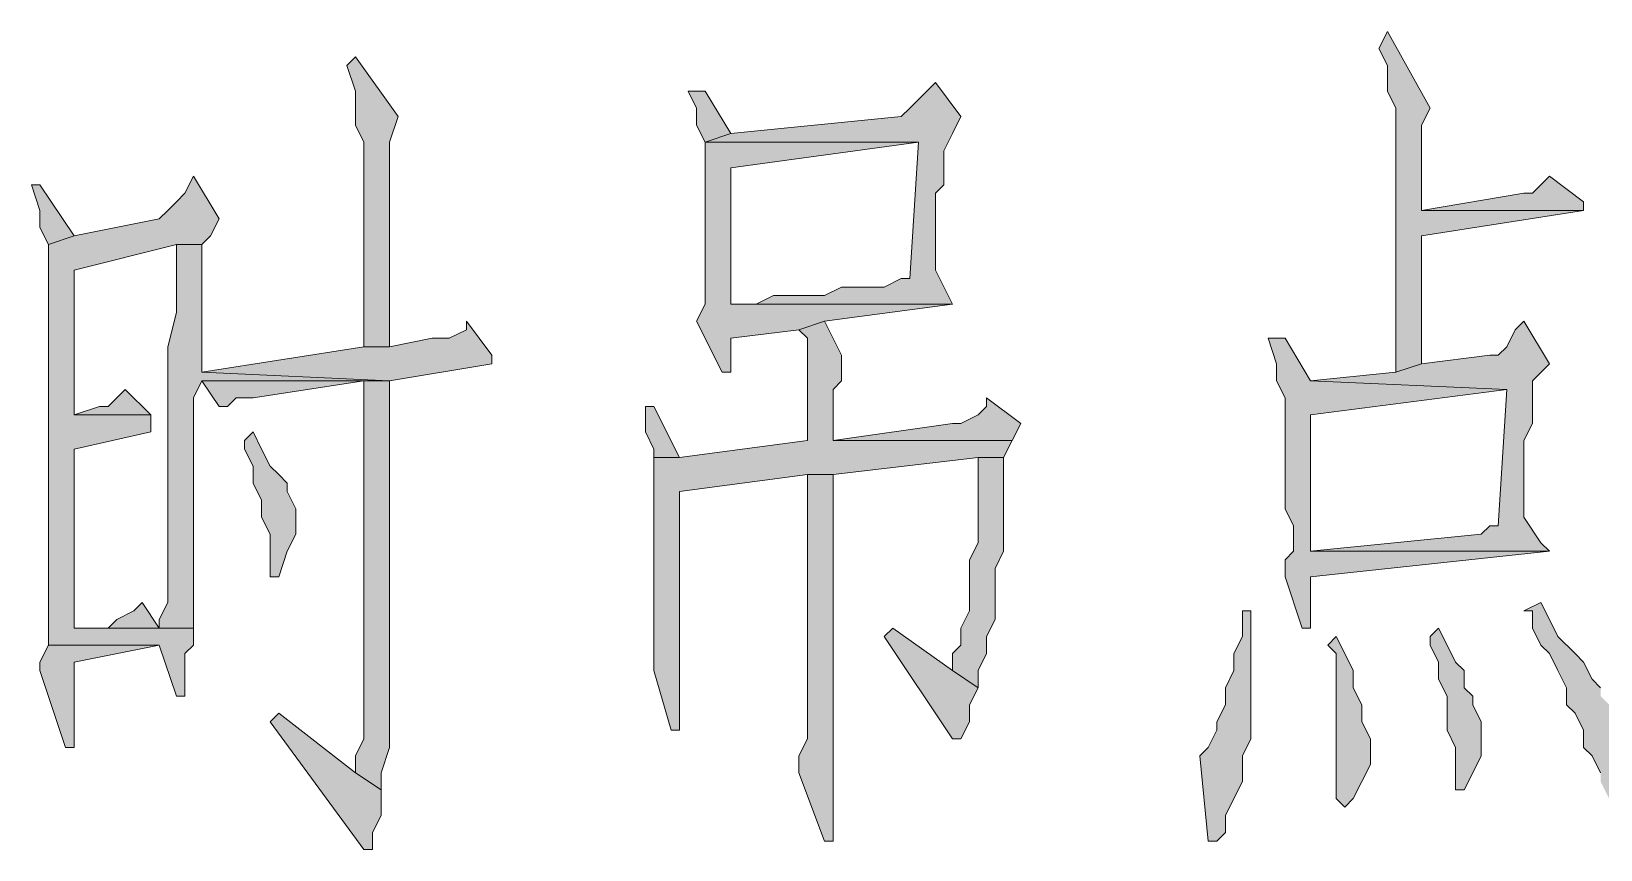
# Model space of a CAD drawing. Header units: millimetres. Extents: x 24 to 410, y 10 to 282.
# Drawn here: x 292.4 to 300.19, y 27.26 to 31.33 of the extents above; entities that cross this region are included whole.
import ezdxf

# ---------------------------------------------------------------- set-up
doc = ezdxf.new("R2010")
doc.units = ezdxf.units.MM

msp = doc.modelspace()

# ---------------------------------------------------------------- hatches: boundary and pattern name
h = msp.add_hatch(color=7)
h.dxf.hatch_style = 2
h.paths.add_polyline_path([(299.127333, 31.326667), (299.085, 31.242), (299.127333, 31.157333), (299.127333, 31.030333), (299.169667, 30.945667), (299.169667, 29.633333), (299.296667, 29.675667), (299.296667, 30.310667), (300.101, 30.437667), (299.296667, 30.437667), (299.296667, 30.522333), (299.296667, 30.818667), (299.296667, 30.861), (299.339, 30.945667)])
h = msp.add_hatch(color=7)
h.dxf.hatch_style = 2
h.paths.add_polyline_path([(294.005, 31.199667), (293.962667, 31.157333), (294.005, 31.030333), (294.005, 30.861), (294.047333, 30.776333), (294.047333, 29.760333), (294.174333, 29.760333), (294.174333, 30.607), (294.174333, 30.776333), (294.216667, 30.903333)])
h = msp.add_hatch(color=7)
h.dxf.hatch_style = 2
h.paths.add_polyline_path([(295.740667, 31.030333), (295.656, 31.030333), (295.698333, 30.945667), (295.698333, 30.861), (295.740667, 30.776333), (295.867667, 30.818667)])
h = msp.add_hatch(color=7)
h.dxf.hatch_style = 2
h.paths.add_polyline_path([(296.883667, 31.072667), (296.841333, 31.030333), (296.799, 30.988), (296.756667, 30.945667), (296.714333, 30.903333), (295.867667, 30.818667), (295.740667, 30.776333), (296.799, 30.776333), (296.756667, 30.099), (296.714333, 30.099), (296.629667, 30.056667), (296.418, 30.056667), (296.333333, 30.014333), (296.079333, 30.014333), (295.994667, 29.972), (295.867667, 29.972), (296.968333, 29.972), (296.883667, 30.141333), (296.883667, 30.183667), (296.883667, 30.522333), (296.926, 30.564667), (296.926, 30.734), (296.968333, 30.818667), (297.010667, 30.903333)])
h = msp.add_hatch(color=7)
h.dxf.hatch_style = 2
h.paths.add_polyline_path([(295.740667, 30.776333), (295.740667, 29.972), (295.698333, 29.887333), (295.825333, 29.633333), (295.867667, 29.633333), (295.867667, 29.675667), (295.867667, 29.802667), (296.206333, 29.845), (296.333333, 29.887333), (296.968333, 29.972), (295.867667, 29.972), (295.867667, 30.056667), (295.867667, 30.141333), (295.867667, 30.649333), (296.799, 30.776333)])
h = msp.add_hatch(color=7)
h.dxf.hatch_style = 2
h.paths.add_polyline_path([(292.438667, 30.564667), (292.396333, 30.564667), (292.438667, 30.437667), (292.438667, 30.353), (292.481, 30.268333), (292.608, 30.310667)])
h = msp.add_hatch(color=7)
h.dxf.hatch_style = 2
h.paths.add_polyline_path([(293.200667, 30.607), (293.158333, 30.522333), (293.116, 30.48), (293.073667, 30.437667), (293.031333, 30.395333), (292.608, 30.310667), (292.481, 30.268333), (292.481, 28.659667), (292.481, 28.575), (292.481, 28.278667), (293.031333, 28.278667), (293.116, 28.024667), (293.158333, 28.024667), (293.158333, 28.067), (293.158333, 28.236333), (293.200667, 28.278667), (293.200667, 28.363333), (292.608, 28.363333), (292.608, 29.252333), (292.989, 29.337), (292.989, 29.421667), (292.608, 29.421667), (292.608, 30.141333), (293.116, 30.268333), (293.243, 30.268333), (293.285333, 30.310667), (293.327667, 30.395333)])
h = msp.add_hatch(color=7)
h.dxf.hatch_style = 2
h.paths.add_polyline_path([(299.931667, 30.607), (299.889333, 30.564667), (299.847, 30.522333), (299.804667, 30.522333), (299.296667, 30.437667), (300.101, 30.437667), (300.101, 30.48)])
h = msp.add_hatch(color=7)
h.dxf.hatch_style = 2
h.paths.add_polyline_path([(293.243, 30.268333), (293.116, 30.268333), (293.116, 30.226), (293.116, 29.929667), (293.073667, 29.760333), (293.073667, 28.490333), (293.031333, 28.405667), (293.031333, 28.363333), (292.608, 28.363333), (293.200667, 28.363333), (293.200667, 29.506333), (293.243, 29.591), (294.174333, 29.591), (293.243, 29.633333)])
h = msp.add_hatch(color=7)
h.dxf.hatch_style = 2
h.paths.add_polyline_path([(294.555333, 29.887333), (294.555333, 29.845), (294.470667, 29.802667), (294.386, 29.802667), (294.174333, 29.760333), (294.047333, 29.760333), (293.243, 29.633333), (294.174333, 29.591), (294.682333, 29.675667), (294.682333, 29.718)])
h = msp.add_hatch(color=7)
h.dxf.hatch_style = 2
h.paths.add_polyline_path([(296.333333, 29.887333), (296.206333, 29.845), (296.248667, 29.802667), (296.248667, 29.294667), (295.613667, 29.21), (295.486667, 29.21), (295.486667, 29.167667), (295.486667, 28.278667), (295.486667, 28.236333), (295.486667, 28.151667), (295.571333, 27.855333), (295.613667, 27.855333), (295.613667, 27.897667), (295.613667, 29.040667), (296.248667, 29.125333), (296.375667, 29.125333), (297.095333, 29.21), (297.222333, 29.21), (297.264667, 29.294667), (296.375667, 29.294667), (296.375667, 29.379333), (296.375667, 29.548667), (296.418, 29.591), (296.418, 29.718)])
h = msp.add_hatch(color=7)
h.dxf.hatch_style = 2
h.paths.add_polyline_path([(299.804667, 29.887333), (299.762333, 29.845), (299.72, 29.760333), (299.677667, 29.718), (299.635333, 29.718), (299.296667, 29.675667), (299.169667, 29.633333), (298.746333, 29.591), (299.72, 29.548667), (299.677667, 28.871333), (299.635333, 28.871333), (299.593, 28.829), (298.746333, 28.744333), (299.931667, 28.744333), (299.889333, 28.786667), (299.804667, 28.913667), (299.804667, 29.294667), (299.847, 29.379333), (299.847, 29.548667), (299.847, 29.591), (299.931667, 29.675667)])
h = msp.add_hatch(color=7)
h.dxf.hatch_style = 2
h.paths.add_polyline_path([(298.619333, 29.802667), (298.534667, 29.802667), (298.577, 29.675667), (298.577, 29.591), (298.619333, 29.506333), (298.619333, 28.956), (298.661667, 28.871333), (298.661667, 28.744333), (298.619333, 28.702), (298.619333, 28.617333), (298.704, 28.363333), (298.746333, 28.363333), (298.746333, 28.405667), (298.746333, 28.617333), (299.931667, 28.744333), (298.746333, 28.744333), (298.746333, 29.421667), (299.72, 29.548667), (298.746333, 29.591)])
h = msp.add_hatch(color=7)
h.dxf.hatch_style = 2
h.paths.add_polyline_path([(292.862, 29.548667), (292.819667, 29.506333), (292.777333, 29.464), (292.735, 29.464), (292.608, 29.421667), (292.989, 29.421667)])
h = msp.add_hatch(color=7)
h.dxf.hatch_style = 2
h.paths.add_polyline_path([(294.047333, 29.591), (293.243, 29.591), (293.327667, 29.464), (293.37, 29.464), (293.412333, 29.506333), (293.497, 29.506333)])
h = msp.add_hatch(color=7)
h.dxf.hatch_style = 2
h.paths.add_polyline_path([(294.174333, 29.591), (294.047333, 29.591), (294.047333, 27.94), (294.047333, 27.813), (294.005, 27.728333), (294.005, 27.643667), (294.132, 27.559), (294.132, 27.643667), (294.174333, 27.770667)])
h = msp.add_hatch(color=7)
h.dxf.hatch_style = 2
h.paths.add_polyline_path([(295.486667, 29.464), (295.444333, 29.464), (295.444333, 29.421667), (295.444333, 29.337), (295.486667, 29.252333), (295.486667, 29.21), (295.613667, 29.21)])
h = msp.add_hatch(color=7)
h.dxf.hatch_style = 2
h.paths.add_polyline_path([(297.137667, 29.506333), (297.137667, 29.464), (297.095333, 29.421667), (297.010667, 29.379333), (296.968333, 29.379333), (296.375667, 29.294667), (297.264667, 29.294667), (297.307, 29.379333)])
h = msp.add_hatch(color=7)
h.dxf.hatch_style = 2
h.paths.add_polyline_path([(293.497, 29.337), (293.454667, 29.294667), (293.454667, 29.252333), (293.497, 29.167667), (293.497, 29.083), (293.539333, 28.998333), (293.539333, 28.913667), (293.581667, 28.829), (293.581667, 28.617333), (293.624, 28.617333), (293.666333, 28.744333), (293.708667, 28.829), (293.708667, 28.956), (293.666333, 29.040667), (293.666333, 29.083), (293.624, 29.125333), (293.581667, 29.167667), (293.539333, 29.252333)])
h = msp.add_hatch(color=7)
h.dxf.hatch_style = 2
h.paths.add_polyline_path([(297.222333, 29.21), (297.095333, 29.21), (297.095333, 29.167667), (297.095333, 28.786667), (297.053, 28.702), (297.053, 28.448), (297.010667, 28.363333), (297.010667, 28.278667), (296.968333, 28.236333), (296.968333, 28.151667), (297.095333, 28.067), (297.095333, 28.151667), (297.137667, 28.236333), (297.137667, 28.321), (297.18, 28.405667), (297.18, 28.659667), (297.222333, 28.744333), (297.222333, 28.829)])
h = msp.add_hatch(color=7)
h.dxf.hatch_style = 2
h.paths.add_polyline_path([(296.375667, 29.125333), (296.248667, 29.125333), (296.248667, 29.083), (296.248667, 27.813), (296.206333, 27.728333), (296.206333, 27.643667), (296.333333, 27.305), (296.375667, 27.305), (296.375667, 27.389667), (296.375667, 27.516667), (296.375667, 27.559)])
h = msp.add_hatch(color=7)
h.dxf.hatch_style = 2
h.paths.add_polyline_path([(292.946667, 28.490333), (292.904333, 28.448), (292.819667, 28.405667), (292.777333, 28.363333), (292.608, 28.363333), (293.031333, 28.363333)])
h = msp.add_hatch(color=7)
h.dxf.hatch_style = 2
h.paths.add_polyline_path([(298.45, 28.448), (298.407667, 28.448), (298.407667, 28.321), (298.365333, 28.236333), (298.365333, 28.151667), (298.323, 28.067), (298.323, 27.982333), (298.280667, 27.897667), (298.280667, 27.855333), (298.238333, 27.770667), (298.196, 27.728333), (298.238333, 27.305), (298.280667, 27.305), (298.323, 27.347333), (298.323, 27.432), (298.365333, 27.516667), (298.407667, 27.601333), (298.407667, 27.728333), (298.45, 27.813), (298.45, 28.067), (298.45, 28.151667)])
h = msp.add_hatch(color=7)
h.dxf.hatch_style = 2
h.paths.add_polyline_path([(299.889333, 28.490333), (299.804667, 28.448), (299.847, 28.448), (299.847, 28.363333), (299.889333, 28.278667), (299.931667, 28.236333), (299.974, 28.151667), (300.016333, 28.067), (300.016333, 27.982333), (300.058667, 27.94), (300.101, 27.855333), (300.101, 27.770667), (300.143333, 27.728333), (300.185667, 27.643667), (300.185667, 27.601333), (300.228, 27.516667), (300.228, 27.432), (300.270333, 27.432), (300.312667, 27.559), (300.355, 27.686), (300.355, 27.770667), (300.312667, 27.813), (300.270333, 27.94), (300.228, 27.94), (300.228, 27.982333), (300.185667, 28.024667), (300.185667, 28.067), (300.143333, 28.109333), (300.101, 28.194), (300.058667, 28.236333), (299.974, 28.321), (299.931667, 28.405667)])
h = msp.add_hatch(color=7)
h.dxf.hatch_style = 2
h.paths.add_polyline_path([(296.672, 28.363333), (296.629667, 28.321), (296.968333, 27.813), (297.010667, 27.813), (297.053, 27.897667), (297.053, 27.982333), (297.095333, 28.067), (296.968333, 28.151667)])
h = msp.add_hatch(color=7)
h.dxf.hatch_style = 2
h.paths.add_polyline_path([(299.381333, 28.363333), (299.339, 28.321), (299.339, 28.278667), (299.381333, 28.194), (299.381333, 28.109333), (299.423667, 28.024667), (299.423667, 27.855333), (299.466, 27.770667), (299.466, 27.559), (299.508333, 27.559), (299.550667, 27.643667), (299.593, 27.728333), (299.593, 27.897667), (299.550667, 27.982333), (299.550667, 28.024667), (299.508333, 28.067), (299.508333, 28.151667), (299.466, 28.194), (299.423667, 28.278667)])
h = msp.add_hatch(color=7)
h.dxf.hatch_style = 2
h.paths.add_polyline_path([(292.481, 28.278667), (292.438667, 28.194), (292.438667, 28.151667), (292.565667, 27.770667), (292.608, 27.770667), (292.608, 27.813), (292.608, 28.194), (293.031333, 28.278667)])
h = msp.add_hatch(color=7)
h.dxf.hatch_style = 2
h.paths.add_polyline_path([(298.873333, 28.321), (298.831, 28.278667), (298.873333, 28.236333), (298.873333, 27.516667), (298.915667, 27.474333), (298.958, 27.516667), (299.000333, 27.601333), (299.042667, 27.686), (299.042667, 27.813), (299.000333, 27.897667), (299.000333, 27.982333), (298.958, 28.067), (298.958, 28.151667), (298.915667, 28.236333)])
h = msp.add_hatch(color=7)
h.dxf.hatch_style = 2
h.paths.add_polyline_path([(293.624, 27.94), (293.581667, 27.897667), (294.047333, 27.262667), (294.089667, 27.262667), (294.089667, 27.347333), (294.132, 27.432), (294.132, 27.559), (294.005, 27.643667)])

# ---------------------------------------------------------------- linework, layer by layer
at = {"color": 7, "lineweight": 0}
for points in [[(299.127333, 31.326667), (299.085, 31.242), (299.127333, 31.157333), (299.127333, 31.030333), (299.169667, 30.945667), (299.169667, 29.633333), (299.296667, 29.675667), (299.296667, 30.310667), (300.101, 30.437667), (299.296667, 30.437667), (299.296667, 30.522333), (299.296667, 30.818667), (299.296667, 30.861), (299.339, 30.945667)], [(294.005, 31.199667), (293.962667, 31.157333), (294.005, 31.030333), (294.005, 30.861), (294.047333, 30.776333), (294.047333, 29.760333), (294.174333, 29.760333), (294.174333, 30.607), (294.174333, 30.776333), (294.216667, 30.903333)], [(295.740667, 31.030333), (295.656, 31.030333), (295.698333, 30.945667), (295.698333, 30.861), (295.740667, 30.776333), (295.867667, 30.818667)], [(296.883667, 31.072667), (296.841333, 31.030333), (296.799, 30.988), (296.756667, 30.945667), (296.714333, 30.903333), (295.867667, 30.818667), (295.740667, 30.776333), (296.799, 30.776333), (296.756667, 30.099), (296.714333, 30.099), (296.629667, 30.056667), (296.418, 30.056667), (296.333333, 30.014333), (296.079333, 30.014333), (295.994667, 29.972), (295.867667, 29.972), (296.968333, 29.972), (296.883667, 30.141333), (296.883667, 30.183667), (296.883667, 30.522333), (296.926, 30.564667), (296.926, 30.734), (296.968333, 30.818667), (297.010667, 30.903333)], [(295.740667, 30.776333), (295.740667, 29.972), (295.698333, 29.887333), (295.825333, 29.633333), (295.867667, 29.633333), (295.867667, 29.675667), (295.867667, 29.802667), (296.206333, 29.845), (296.333333, 29.887333), (296.968333, 29.972), (295.867667, 29.972), (295.867667, 30.056667), (295.867667, 30.141333), (295.867667, 30.649333), (296.799, 30.776333)], [(292.438667, 30.564667), (292.396333, 30.564667), (292.438667, 30.437667), (292.438667, 30.353), (292.481, 30.268333), (292.608, 30.310667)], [(293.200667, 30.607), (293.158333, 30.522333), (293.116, 30.48), (293.073667, 30.437667), (293.031333, 30.395333), (292.608, 30.310667), (292.481, 30.268333), (292.481, 28.659667), (292.481, 28.575), (292.481, 28.278667), (293.031333, 28.278667), (293.116, 28.024667), (293.158333, 28.024667), (293.158333, 28.067), (293.158333, 28.236333), (293.200667, 28.278667), (293.200667, 28.363333), (292.608, 28.363333), (292.608, 29.252333), (292.989, 29.337), (292.989, 29.421667), (292.608, 29.421667), (292.608, 30.141333), (293.116, 30.268333), (293.243, 30.268333), (293.285333, 30.310667), (293.327667, 30.395333)], [(299.931667, 30.607), (299.889333, 30.564667), (299.847, 30.522333), (299.804667, 30.522333), (299.296667, 30.437667), (300.101, 30.437667), (300.101, 30.48)], [(293.243, 30.268333), (293.116, 30.268333), (293.116, 30.226), (293.116, 29.929667), (293.073667, 29.760333), (293.073667, 28.490333), (293.031333, 28.405667), (293.031333, 28.363333), (292.608, 28.363333), (293.200667, 28.363333), (293.200667, 29.506333), (293.243, 29.591), (294.174333, 29.591), (293.243, 29.633333)], [(294.555333, 29.887333), (294.555333, 29.845), (294.470667, 29.802667), (294.386, 29.802667), (294.174333, 29.760333), (294.047333, 29.760333), (293.243, 29.633333), (294.174333, 29.591), (294.682333, 29.675667), (294.682333, 29.718)], [(296.333333, 29.887333), (296.206333, 29.845), (296.248667, 29.802667), (296.248667, 29.294667), (295.613667, 29.21), (295.486667, 29.21), (295.486667, 29.167667), (295.486667, 28.278667), (295.486667, 28.236333), (295.486667, 28.151667), (295.571333, 27.855333), (295.613667, 27.855333), (295.613667, 27.897667), (295.613667, 29.040667), (296.248667, 29.125333), (296.375667, 29.125333), (297.095333, 29.21), (297.222333, 29.21), (297.264667, 29.294667), (296.375667, 29.294667), (296.375667, 29.379333), (296.375667, 29.548667), (296.418, 29.591), (296.418, 29.718)], [(299.804667, 29.887333), (299.762333, 29.845), (299.72, 29.760333), (299.677667, 29.718), (299.635333, 29.718), (299.296667, 29.675667), (299.169667, 29.633333), (298.746333, 29.591), (299.72, 29.548667), (299.677667, 28.871333), (299.635333, 28.871333), (299.593, 28.829), (298.746333, 28.744333), (299.931667, 28.744333), (299.889333, 28.786667), (299.804667, 28.913667), (299.804667, 29.294667), (299.847, 29.379333), (299.847, 29.548667), (299.847, 29.591), (299.931667, 29.675667)], [(298.619333, 29.802667), (298.534667, 29.802667), (298.577, 29.675667), (298.577, 29.591), (298.619333, 29.506333), (298.619333, 28.956), (298.661667, 28.871333), (298.661667, 28.744333), (298.619333, 28.702), (298.619333, 28.617333), (298.704, 28.363333), (298.746333, 28.363333), (298.746333, 28.405667), (298.746333, 28.617333), (299.931667, 28.744333), (298.746333, 28.744333), (298.746333, 29.421667), (299.72, 29.548667), (298.746333, 29.591)], [(292.862, 29.548667), (292.819667, 29.506333), (292.777333, 29.464), (292.735, 29.464), (292.608, 29.421667), (292.989, 29.421667)], [(294.047333, 29.591), (293.243, 29.591), (293.327667, 29.464), (293.37, 29.464), (293.412333, 29.506333), (293.497, 29.506333)], [(294.174333, 29.591), (294.047333, 29.591), (294.047333, 27.94), (294.047333, 27.813), (294.005, 27.728333), (294.005, 27.643667), (294.132, 27.559), (294.132, 27.643667), (294.174333, 27.770667)], [(295.486667, 29.464), (295.444333, 29.464), (295.444333, 29.421667), (295.444333, 29.337), (295.486667, 29.252333), (295.486667, 29.21), (295.613667, 29.21)], [(297.137667, 29.506333), (297.137667, 29.464), (297.095333, 29.421667), (297.010667, 29.379333), (296.968333, 29.379333), (296.375667, 29.294667), (297.264667, 29.294667), (297.307, 29.379333)], [(293.497, 29.337), (293.454667, 29.294667), (293.454667, 29.252333), (293.497, 29.167667), (293.497, 29.083), (293.539333, 28.998333), (293.539333, 28.913667), (293.581667, 28.829), (293.581667, 28.617333), (293.624, 28.617333), (293.666333, 28.744333), (293.708667, 28.829), (293.708667, 28.956), (293.666333, 29.040667), (293.666333, 29.083), (293.624, 29.125333), (293.581667, 29.167667), (293.539333, 29.252333)], [(297.222333, 29.21), (297.095333, 29.21), (297.095333, 29.167667), (297.095333, 28.786667), (297.053, 28.702), (297.053, 28.448), (297.010667, 28.363333), (297.010667, 28.278667), (296.968333, 28.236333), (296.968333, 28.151667), (297.095333, 28.067), (297.095333, 28.151667), (297.137667, 28.236333), (297.137667, 28.321), (297.18, 28.405667), (297.18, 28.659667), (297.222333, 28.744333), (297.222333, 28.829)], [(296.375667, 29.125333), (296.248667, 29.125333), (296.248667, 29.083), (296.248667, 27.813), (296.206333, 27.728333), (296.206333, 27.643667), (296.333333, 27.305), (296.375667, 27.305), (296.375667, 27.389667), (296.375667, 27.516667), (296.375667, 27.559)], [(292.946667, 28.490333), (292.904333, 28.448), (292.819667, 28.405667), (292.777333, 28.363333), (292.608, 28.363333), (293.031333, 28.363333)], [(298.45, 28.448), (298.407667, 28.448), (298.407667, 28.321), (298.365333, 28.236333), (298.365333, 28.151667), (298.323, 28.067), (298.323, 27.982333), (298.280667, 27.897667), (298.280667, 27.855333), (298.238333, 27.770667), (298.196, 27.728333), (298.238333, 27.305), (298.280667, 27.305), (298.323, 27.347333), (298.323, 27.432), (298.365333, 27.516667), (298.407667, 27.601333), (298.407667, 27.728333), (298.45, 27.813), (298.45, 28.067), (298.45, 28.151667)], [(296.672, 28.363333), (296.629667, 28.321), (296.968333, 27.813), (297.010667, 27.813), (297.053, 27.897667), (297.053, 27.982333), (297.095333, 28.067), (296.968333, 28.151667)], [(299.381333, 28.363333), (299.339, 28.321), (299.339, 28.278667), (299.381333, 28.194), (299.381333, 28.109333), (299.423667, 28.024667), (299.423667, 27.855333), (299.466, 27.770667), (299.466, 27.559), (299.508333, 27.559), (299.550667, 27.643667), (299.593, 27.728333), (299.593, 27.897667), (299.550667, 27.982333), (299.550667, 28.024667), (299.508333, 28.067), (299.508333, 28.151667), (299.466, 28.194), (299.423667, 28.278667)], [(292.481, 28.278667), (292.438667, 28.194), (292.438667, 28.151667), (292.565667, 27.770667), (292.608, 27.770667), (292.608, 27.813), (292.608, 28.194), (293.031333, 28.278667)], [(298.873333, 28.321), (298.831, 28.278667), (298.873333, 28.236333), (298.873333, 27.516667), (298.915667, 27.474333), (298.958, 27.516667), (299.000333, 27.601333), (299.042667, 27.686), (299.042667, 27.813), (299.000333, 27.897667), (299.000333, 27.982333), (298.958, 28.067), (298.958, 28.151667), (298.915667, 28.236333)], [(293.624, 27.94), (293.581667, 27.897667), (294.047333, 27.262667), (294.089667, 27.262667), (294.089667, 27.347333), (294.132, 27.432), (294.132, 27.559), (294.005, 27.643667)]]:
    msp.add_lwpolyline(points, close=True, dxfattribs=at)
msp.add_lwpolyline([(300.185667, 28.067), (300.143333, 28.109333), (300.101, 28.194), (300.058667, 28.236333), (299.974, 28.321), (299.931667, 28.405667), (299.889333, 28.490333), (299.804667, 28.448), (299.847, 28.448), (299.847, 28.363333), (299.889333, 28.278667), (299.931667, 28.236333), (299.974, 28.151667), (300.016333, 28.067), (300.016333, 27.982333), (300.058667, 27.94), (300.101, 27.855333), (300.101, 27.770667), (300.143333, 27.728333), (300.185667, 27.643667)], dxfattribs=at)

doc.saveas('drawing.dxf')
